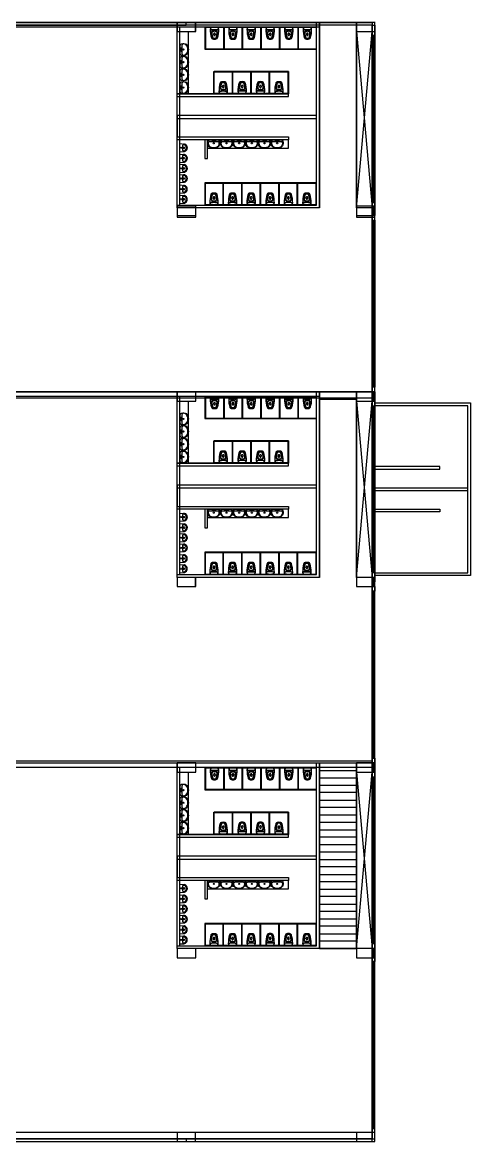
# Model space of a CAD drawing. Header units: millimetres. Extents: x 332 to 5606, y 276 to 1426.
# Drawn here: x 1203.1 to 1227.2, y 756.1 to 816.4 of the extents above; entities that cross this region are included whole.
import ezdxf

# ---------------------------------------------------------------- set-up
doc = ezdxf.new("R2010")
doc.units = ezdxf.units.MM

# ---------------------------------------------------------------- blocks, each defined once
blk = doc.blocks.new('vaso_cx_acoplada_1')
at = {"linetype": 'Continuous'}
for centre in [(-0.111, -0.242), (0.122, -0.242)]:
    blk.add_circle(centre, 0.008, dxfattribs=at)
for centre, radius, start, end in [((-0.115, -0.184), 0.11, 136.53258, 180), ((1.375, -0.195), 1.6, 179.59001, 196.60114), ((0.001, -0.212), 0.215, 171.57167, 179.2851), ((1.375, -0.195), 1.59, 180.52436, 196.19572), ((0.001, -0.212), 0.215, 163.97838, 171.57167), ((-0.204, -0.182), 0.008, 171.57167, 263.63486), ((-0.101, -0.184), 0.11, 136.53258, 164.49464), ((0.005, 1.698), 1.9, 263.63486, 270), ((-0.249, -0.065), 0.07, 321.85553, 326.36654), ((-0.183, -0.109), 0.01, 95.71718, 146.36654), ((0.005, -1.99), 1.9, 90, 95.71718), ((-0.235, -0.065), 0.07, 321.85553, 326.36654), ((-0.16, -0.118), 0.0225, 114.52369, 139.29493), ((-0.071, -0.363), 0.075, 120.55827, 184.24766), ((0.852, -0.295), 1, 184.24766, 200.25979), ((-0.061, -0.382), 0.075, 116.10896, 182.02894), ((0.664, -0.356), 0.8, 182.02894, 200.9188), ((0.005, -0.493), 0.225, 90, 120.55827), ((0.005, -0.517), 0.225, 90, 116.10896), ((0.019, -0.458), 0.0636, 167.77794, 198.82445), ((-0.038, -0.446), 0.00501, 140.01374, 160.52979), ((-0.045, -0.439), 0.00416, 309.47185, 346.49014), ((0.048, -0.453), 0.0893, 163.27766, 172.12192), ((0.022, -0.458), 0.0664, 197.88836, 217.92673), ((0.027, -0.446), 0.0677, 144.04569, 163.27766), ((0.012, -0.466), 0.0536, 217.92673, 242.00627), ((0.014, -0.437), 0.0515, 119.72953, 144.04569), ((0.005, -0.478), 0.0398, 242.00627, 270), ((0.005, -0.422), 0.0347, 90, 119.72953), ((0.005, -1.99), 1.9, 84.28282, 90), ((0.005, 1.698), 1.9, 270, 276.36514), ((0.005, -0.493), 0.225, 59.44173, 90), ((0.005, -0.517), 0.225, 63.89104, 90), ((0.005, -0.422), 0.0347, 60.27047, 90), ((0.005, -0.478), 0.0398, 270, 297.99373), ((-0.003, -0.437), 0.0515, 35.95431, 60.27047), ((-0.001, -0.466), 0.0536, 297.99373, 322.07327), ((-0.016, -0.446), 0.0677, 16.72234, 35.95431), ((-0.011, -0.458), 0.0664, 322.07327, 342.11164), ((-0.037, -0.453), 0.0893, 7.87808, 16.72234), ((0.056, -0.439), 0.00416, 193.50986, 230.52815), ((-0.008, -0.458), 0.0636, 341.17555, 12.22206), ((0.049, -0.446), 0.00501, 19.47021, 39.98626), ((-0.653, -0.356), 0.8, 339.0812, 357.97106), ((-0.841, -0.295), 1, 339.74021, 355.75234), ((0.071, -0.382), 0.075, 357.97106, 63.89104), ((0.082, -0.363), 0.075, 355.75234, 59.44173), ((-1.364, -0.195), 1.59, 343.80428, 359.47564), ((-1.364, -0.195), 1.6, 343.39886, 0.40999), ((0.171, -0.118), 0.0225, 40.70507, 65.47631), ((0.246, -0.065), 0.07, 213.63346, 218.14447), ((0.111, -0.184), 0.11, 15.50536, 43.46742), ((0.194, -0.109), 0.01, 33.63346, 84.28282), ((0.26, -0.065), 0.07, 213.63346, 218.14447), ((0.125, -0.184), 0.11, 0, 43.46742), ((0.215, -0.182), 0.008, 276.36514, 8.42833), ((0.01, -0.212), 0.215, 8.42833, 16.02162), ((0.01, -0.212), 0.215, 0.7149, 8.42833), ((-0.081, -0.629), 0.08, 196.60114, 260.40415), ((-0.075, -0.616), 0.08, 196.19572, 260.88992), ((0.005, -0.117), 0.6, 260.40415, 270), ((0.005, -0.117), 0.586, 260.88992, 270), ((-0.062, -0.632), 0.026, 200.25979, 262.53667), ((-0.059, -0.633), 0.026, 200.9188, 262.88031), ((0.005, -0.117), 0.546, 262.53667, 270), ((0.005, -0.117), 0.546, 270, 277.46333), ((0.005, -0.117), 0.586, 270, 279.11008), ((0.005, -0.117), 0.6, 270, 279.59585), ((0.07, -0.633), 0.026, 277.11969, 339.0812), ((0.073, -0.632), 0.026, 277.46333, 339.74021), ((0.086, -0.616), 0.08, 279.11008, 343.80428), ((0.092, -0.629), 0.08, 279.59585, 343.39886)]:
    blk.add_arc(centre, radius, start, end, dxfattribs=at)
blk = doc.blocks.new('mictorio')
for p, q in [((-0.214, 0), (0.214, 0)), ((-0.221, -0.008), (-0.203, -0.242)), ((-0.171, -0.19), (-0.165, -0.236)), ((-0.143, -0.157), (0.143, -0.157)), ((0.171, -0.19), (0.165, -0.236)), ((0.221, -0.008), (0.203, -0.242))]:
    blk.add_line(p, q)
for centre, radius in [((-0.028, -0.196), 0.0107), ((-0.028, -0.227), 0.0107), ((0, -0.072), 0.0286), ((0, -0.072), 0.0143), ((0, -0.18), 0.0107), ((0, -0.243), 0.0107), ((0.028, -0.196), 0.0107), ((0.028, -0.227), 0.0107)]:
    blk.add_circle(centre, radius)
for centre, radius, start, end in [((-0.214, -0.007), 0.00716, 90, 184.572), ((0.214, -0.007), 0.00716, 355.428, 90), ((-0.13, -0.229), 0.0737, 108.63175, 194.85038), ((0, -0.192), 0.209, 195.65293, 344.34707), ((-0.143, -0.186), 0.0286, 90, 187.76517), ((0, -0.181), 0.174, 198.68934, 341.31066), ((0.143, -0.186), 0.0286, 352.23483, 90), ((0.13, -0.229), 0.0737, 345.14962, 71.36825)]:
    blk.add_arc(centre, radius, start, end)
blk = doc.blocks.new('lavatorio_66x45')
blk.add_lwpolyline([(-0.285, -0.029, -0.247757), (-0.23, 0), (0, 0), (0.23, 0, -0.247757), (0.285, -0.029, -0.523187), (0.129, -0.437, -0.064231), (0, -0.454, -0.064231), (-0.129, -0.437, -0.523187)], format="xyb", close=True)
for points in [[(0.122, -0.408, 0.331039), (0.301, -0.191, 0.428943), (0.221, -0.107), (0, -0.107), (-0.221, -0.107, 0.428943), (-0.301, -0.191, 0.331039), (-0.122, -0.408)], [(-0.284, -0.053, -0.019603), (-0.274, -0.037, -0.247757), (-0.23, -0.013), (0.23, -0.013, -0.247757), (0.274, -0.037, -0.019603), (0.284, -0.053, -0.064281)]]:
    blk.add_lwpolyline(points, format="xyb")
for centre, radius in [((-0.074, -0.053), 0.0234), ((0, -0.194), 0.03), ((0, -0.053), 0.0234), ((0.074, -0.053), 0.0234)]:
    blk.add_circle(centre, radius)
for start, end in [(253.49072, 270), (270, 286.50928)]:
    blk.add_arc((0, 0.053), 0.477, start, end)

msp = doc.modelspace()

# ---------------------------------------------------------------- linework, layer by layer
for p, q in [((1222.057, 816.425), (1101.757, 816.425)), ((1221.907, 816.275), (1101.907, 816.275)), ((1201.907, 816.275), (1211.907, 816.275)), ((1212.407, 816.425), (1211.407, 816.425)), ((1211.407, 816.425), (1211.407, 815.925)), ((1211.407, 815.925), (1212.407, 815.925)), ((1212.414, 816.425), (1211.414, 816.425)), ((1211.414, 816.425), (1211.414, 815.925)), ((1211.414, 815.925), (1212.414, 815.925)), ((1211.907, 816.275), (1211.907, 816.425)), ((1211.907, 816.425), (1221.907, 816.425)), ((1212.407, 815.925), (1212.407, 816.425)), ((1212.414, 815.925), (1212.414, 816.425)), ((1219.067, 806.425), (1219.067, 816.425)), ((1219.067, 816.425), (1221.067, 816.425)), ((1219.067, 816.425), (1219.067, 816.025)), ((1219.067, 816.025), (1219.067, 815.625)), ((1222.06, 816.425), (1221.06, 816.425)), ((1221.06, 816.425), (1221.06, 815.925)), ((1221.06, 815.925), (1222.06, 815.925)), ((1222.067, 816.425), (1221.067, 816.425)), ((1221.067, 816.425), (1221.067, 815.925)), ((1221.907, 816.425), (1221.907, 816.275)), ((1221.907, 756.275), (1221.907, 816.275)), ((1221.907, 816.275), (1222.057, 816.275)), ((1221.907, 815.925), (1221.982, 815.925)), ((1222.057, 756.125), (1222.057, 816.425)), ((1222.057, 816.425), (1222.06, 816.425)), ((1222.057, 816.275), (1222.057, 806.275)), ((1222.057, 806.275), (1222.057, 816.275)), ((1222.057, 816.275), (1222.057, 806.275)), ((1222.057, 816.275), (1222.06, 816.275)), ((1222.057, 815.925), (1222.057, 815.725)), ((1222.06, 815.925), (1222.06, 816.425)), ((1219.067, 815.625), (1219.067, 815.225)), ((1222.057, 815.725), (1221.907, 815.725)), ((1221.907, 815.725), (1221.907, 806.725)), ((1221.982, 815.725), (1221.982, 806.725)), ((1219.067, 814.825), (1219.067, 814.425)), ((1221.067, 815.225), (1221.067, 814.825)), ((1221.067, 814.425), (1221.067, 814.025)), ((1219.067, 814.025), (1219.067, 813.625)), ((1221.067, 813.625), (1221.067, 813.225)), ((1219.067, 813.225), (1219.067, 812.825)), ((1219.067, 812.425), (1219.067, 812.025)), ((1221.067, 812.825), (1221.067, 812.425)), ((1221.067, 812.025), (1221.067, 811.625)), ((1219.067, 811.625), (1219.067, 811.225)), ((1221.067, 811.225), (1221.067, 810.825)), ((1219.067, 810.825), (1219.067, 810.425)), ((1219.067, 810.025), (1219.067, 809.625)), ((1221.067, 810.425), (1221.067, 810.025)), ((1221.067, 809.625), (1221.067, 809.225)), ((1219.067, 809.225), (1219.067, 808.825)), ((1221.067, 808.825), (1221.067, 808.425)), ((1219.067, 808.425), (1219.067, 808.025)), ((1221.067, 808.025), (1221.067, 807.625)), ((1219.067, 807.625), (1219.067, 807.225)), ((1219.067, 806.825), (1219.067, 806.425)), ((1221.067, 807.225), (1221.067, 806.825)), ((1212.414, 806.525), (1211.414, 806.525)), ((1211.414, 806.525), (1211.414, 806.025)), ((1212.414, 806.425), (1211.414, 806.425)), ((1211.414, 806.425), (1211.414, 805.925)), ((1212.414, 806.025), (1212.414, 806.525)), ((1212.414, 805.925), (1212.414, 806.425)), ((1222.067, 806.525), (1221.067, 806.525)), ((1221.067, 806.525), (1221.067, 806.025)), ((1222.067, 806.425), (1221.067, 806.425)), ((1221.067, 806.425), (1221.067, 805.925)), ((1221.907, 806.725), (1222.057, 806.725)), ((1221.907, 806.525), (1222.067, 806.525)), ((1222.057, 806.275), (1221.907, 806.275)), ((1221.907, 806.275), (1221.907, 796.275)), ((1221.982, 806.525), (1221.982, 806.025)), ((1222.067, 806.025), (1222.067, 806.525)), ((1211.414, 806.025), (1212.414, 806.025)), ((1211.414, 805.925), (1212.414, 805.925)), ((1221.067, 806.025), (1222.067, 806.025)), ((1221.067, 805.925), (1222.067, 805.925)), ((1221.907, 806.025), (1221.907, 805.775)), ((1221.907, 806.025), (1222.067, 806.025)), ((1221.907, 805.775), (1222.057, 805.775)), ((1221.982, 805.775), (1221.982, 796.775)), ((1222.057, 805.775), (1222.057, 796.775)), ((1222.057, 796.775), (1221.907, 796.775)), ((1221.907, 796.775), (1221.907, 796.525)), ((1212.414, 796.525), (1211.414, 796.525)), ((1211.414, 796.525), (1211.414, 796.025)), ((1212.414, 796.525), (1211.414, 796.525)), ((1211.414, 796.525), (1211.414, 796.025)), ((1211.414, 796.025), (1212.414, 796.025)), ((1211.414, 796.025), (1212.414, 796.025)), ((1212.414, 796.025), (1212.414, 796.525)), ((1212.414, 796.025), (1212.414, 796.525)), ((1219.067, 786.525), (1219.067, 796.525)), ((1219.067, 796.525), (1221.067, 796.525)), ((1219.067, 796.525), (1219.067, 796.125)), ((1219.067, 796.125), (1221.067, 796.125)), ((1219.067, 796.125), (1219.067, 795.725)), ((1222.067, 796.525), (1221.067, 796.525)), ((1221.067, 796.525), (1221.067, 796.025)), ((1222.067, 796.525), (1221.067, 796.525)), ((1221.067, 796.525), (1221.067, 796.025)), ((1221.067, 796.025), (1222.067, 796.025)), ((1221.907, 796.525), (1222.067, 796.525)), ((1221.907, 796.275), (1222.057, 796.275)), ((1221.907, 796.025), (1221.907, 795.775)), ((1221.907, 796.025), (1222.067, 796.025)), ((1221.982, 796.525), (1221.982, 796.025)), ((1222.057, 796.275), (1222.057, 786.275)), ((1222.067, 796.025), (1222.067, 796.525)), ((1219.067, 795.725), (1219.067, 795.325)), ((1221.907, 795.775), (1222.057, 795.775)), ((1221.982, 795.775), (1221.982, 786.775)), ((1222.057, 795.775), (1222.057, 786.775)), ((1219.067, 794.925), (1219.067, 794.525)), ((1221.067, 795.325), (1221.067, 794.925)), ((1221.067, 794.525), (1221.067, 794.125)), ((1219.067, 794.125), (1219.067, 793.725)), ((1221.067, 793.725), (1221.067, 793.325)), ((1219.067, 793.325), (1219.067, 792.925)), ((1219.067, 792.525), (1219.067, 792.125)), ((1221.067, 792.925), (1221.067, 792.525)), ((1221.067, 792.125), (1221.067, 791.725)), ((1219.067, 791.725), (1219.067, 791.325)), ((1221.067, 791.325), (1221.067, 790.925)), ((1219.067, 790.925), (1219.067, 790.525)), ((1219.067, 790.125), (1219.067, 789.725)), ((1221.067, 790.525), (1221.067, 790.125)), ((1221.067, 789.725), (1221.067, 789.325)), ((1219.067, 789.325), (1219.067, 788.925)), ((1221.067, 788.925), (1221.067, 788.525)), ((1219.067, 788.525), (1219.067, 788.125)), ((1221.067, 788.125), (1221.067, 787.725)), ((1219.067, 787.725), (1219.067, 787.325)), ((1219.067, 786.925), (1219.067, 786.525)), ((1221.067, 787.325), (1221.067, 786.925)), ((1212.407, 786.525), (1211.407, 786.525)), ((1211.407, 786.525), (1211.407, 786.025)), ((1212.414, 786.525), (1211.414, 786.525)), ((1211.414, 786.525), (1211.414, 786.025)), ((1212.407, 786.025), (1212.407, 786.525)), ((1212.414, 786.025), (1212.414, 786.525)), ((1222.06, 786.525), (1221.06, 786.525)), ((1221.06, 786.525), (1221.06, 786.025)), ((1222.067, 786.525), (1221.067, 786.525)), ((1221.067, 786.525), (1221.067, 786.025)), ((1222.057, 786.775), (1221.907, 786.775)), ((1221.907, 786.775), (1221.907, 786.525)), ((1221.982, 786.525), (1221.982, 786.025)), ((1222.06, 786.025), (1222.06, 786.525)), ((1211.407, 786.025), (1212.407, 786.025)), ((1211.414, 786.025), (1212.414, 786.025)), ((1221.06, 786.025), (1222.06, 786.025)), ((1221.067, 786.025), (1222.067, 786.025)), ((1222.057, 786.275), (1221.907, 786.275)), ((1221.907, 786.275), (1221.907, 776.275)), ((1222.057, 785.775), (1221.907, 785.775)), ((1221.907, 785.775), (1221.907, 776.775)), ((1221.982, 785.775), (1221.982, 776.775)), ((1222.057, 786.025), (1222.057, 785.775)), ((1222.057, 786.025), (1222.06, 786.025)), ((1221.907, 776.775), (1222.057, 776.775)), ((1222.057, 776.775), (1222.057, 776.525)), ((1212.414, 776.525), (1211.414, 776.525)), ((1211.414, 776.525), (1211.414, 776.025)), ((1212.414, 776.025), (1212.414, 776.525)), ((1219.067, 766.525), (1219.067, 776.525)), ((1219.067, 776.525), (1221.067, 776.525)), ((1219.067, 776.525), (1219.067, 776.125)), ((1219.067, 776.125), (1221.067, 776.125)), ((1219.067, 776.125), (1219.067, 775.725)), ((1222.067, 776.525), (1221.067, 776.525)), ((1221.067, 776.525), (1221.067, 776.025)), ((1221.907, 776.525), (1222.067, 776.525)), ((1221.907, 776.275), (1222.057, 776.275)), ((1221.982, 776.525), (1221.982, 776.025)), ((1222.057, 776.525), (1222.057, 776.525)), ((1222.057, 776.275), (1222.057, 766.275)), ((1222.067, 776.025), (1222.067, 776.525)), ((1211.414, 776.025), (1212.414, 776.025)), ((1219.067, 775.725), (1221.067, 775.725)), ((1219.067, 775.725), (1219.067, 775.325)), ((1221.907, 776.025), (1221.907, 775.775)), ((1221.907, 776.025), (1222.067, 776.025)), ((1221.907, 775.775), (1222.057, 775.775)), ((1221.982, 775.775), (1221.982, 766.775)), ((1222.057, 775.775), (1222.057, 766.775)), ((1219.067, 775.325), (1221.067, 775.325)), ((1221.067, 774.925), (1219.067, 774.925)), ((1219.067, 774.925), (1219.067, 774.525)), ((1221.067, 775.325), (1221.067, 774.925)), ((1219.067, 774.525), (1221.067, 774.525)), ((1221.067, 774.525), (1221.067, 774.125)), ((1221.067, 774.125), (1219.067, 774.125)), ((1219.067, 774.125), (1219.067, 773.725)), ((1219.067, 773.725), (1221.067, 773.725)), ((1221.067, 773.725), (1221.067, 773.325)), ((1221.067, 773.325), (1219.067, 773.325)), ((1219.067, 773.325), (1219.067, 772.925)), ((1219.067, 772.925), (1221.067, 772.925)), ((1221.067, 772.525), (1219.067, 772.525)), ((1219.067, 772.525), (1219.067, 772.125)), ((1221.067, 772.925), (1221.067, 772.525)), ((1219.067, 772.125), (1221.067, 772.125)), ((1221.067, 772.125), (1221.067, 771.725)), ((1221.067, 771.725), (1219.067, 771.725)), ((1219.067, 771.725), (1219.067, 771.325)), ((1219.067, 771.325), (1221.067, 771.325)), ((1221.067, 771.325), (1221.067, 770.925)), ((1221.067, 770.925), (1219.067, 770.925)), ((1219.067, 770.925), (1219.067, 770.525)), ((1219.067, 770.525), (1221.067, 770.525)), ((1221.067, 770.125), (1219.067, 770.125)), ((1219.067, 770.125), (1219.067, 769.725)), ((1221.067, 770.525), (1221.067, 770.125)), ((1219.067, 769.725), (1221.067, 769.725)), ((1221.067, 769.725), (1221.067, 769.325)), ((1221.067, 769.325), (1219.067, 769.325)), ((1219.067, 769.325), (1219.067, 768.925)), ((1219.067, 768.925), (1221.067, 768.925)), ((1221.067, 768.925), (1221.067, 768.525)), ((1221.067, 768.525), (1219.067, 768.525)), ((1219.067, 768.525), (1219.067, 768.125)), ((1219.067, 768.125), (1221.067, 768.125)), ((1221.067, 767.725), (1219.067, 767.725)), ((1219.067, 767.725), (1219.067, 767.325)), ((1221.067, 768.125), (1221.067, 767.725)), ((1219.067, 767.325), (1221.067, 767.325)), ((1221.067, 767.325), (1221.067, 766.925)), ((1212.414, 766.525), (1211.414, 766.525)), ((1211.414, 766.525), (1211.414, 766.025)), ((1212.414, 766.025), (1212.414, 766.525)), ((1221.067, 766.925), (1219.067, 766.925)), ((1219.067, 766.925), (1219.067, 766.525)), ((1221.067, 766.525), (1219.067, 766.525)), ((1219.067, 766.525), (1221.067, 766.525)), ((1222.067, 766.525), (1221.067, 766.525)), ((1221.067, 766.525), (1221.067, 766.025)), ((1222.057, 766.775), (1221.907, 766.775)), ((1221.907, 766.775), (1221.907, 766.525)), ((1221.982, 766.525), (1221.982, 766.025)), ((1222.067, 766.025), (1222.067, 766.525)), ((1211.414, 766.025), (1212.414, 766.025)), ((1221.067, 766.025), (1222.067, 766.025)), ((1222.057, 766.275), (1221.907, 766.275)), ((1221.907, 766.275), (1221.907, 756.275)), ((1222.057, 765.825), (1221.907, 765.825)), ((1221.907, 765.825), (1221.907, 756.825)), ((1221.982, 765.825), (1221.982, 756.825)), ((1222.057, 766.025), (1222.057, 765.825)), ((1222.057, 756.725), (1222.057, 765.775)), ((1221.907, 756.825), (1222.057, 756.825)), ((1101.907, 756.275), (1221.907, 756.275)), ((1201.907, 756.275), (1211.907, 756.275)), ((1212.407, 756.625), (1211.407, 756.625)), ((1211.407, 756.625), (1211.407, 756.125)), ((1211.907, 756.275), (1211.907, 756.125)), ((1212.407, 756.125), (1212.407, 756.625)), ((1222.06, 756.625), (1221.06, 756.625)), ((1221.06, 756.625), (1221.06, 756.125)), ((1221.907, 756.625), (1221.907, 756.725)), ((1221.982, 756.625), (1221.907, 756.625)), ((1221.907, 756.125), (1221.907, 756.275)), ((1221.907, 756.275), (1222.057, 756.275)), ((1222.06, 756.125), (1222.06, 756.625)), ((1101.757, 756.125), (1222.057, 756.125)), ((1211.407, 756.125), (1212.407, 756.125)), ((1211.907, 756.125), (1221.907, 756.125)), ((1221.06, 756.125), (1222.06, 756.125))]:
    msp.add_line(p, q)
at = {"color": 1}
for p, q in [((1211.414, 816.175), (1104.757, 816.175)), ((1211.414, 806.425), (1211.414, 816.425)), ((1219.067, 816.175), (1211.414, 816.175)), ((1218.917, 806.575), (1218.917, 816.425)), ((1221.067, 806.425), (1221.067, 816.425)), ((1221.067, 815.925), (1221.907, 815.925)), ((1221.067, 815.925), (1221.067, 806.425)), ((1221.067, 815.925), (1221.907, 806.425)), ((1221.067, 806.425), (1221.907, 815.925)), ((1219.067, 815.725), (1219.067, 806.425)), ((1211.414, 806.575), (1218.917, 806.575)), ((1219.067, 806.425), (1211.414, 806.425)), ((1219.067, 806.425), (1213.917, 806.425)), ((1221.907, 806.425), (1221.067, 806.425)), ((1211.414, 796.275), (1104.757, 796.275)), ((1211.414, 786.525), (1211.414, 796.525)), ((1219.067, 796.275), (1211.414, 796.275)), ((1218.917, 786.675), (1218.917, 796.525)), ((1221.067, 786.525), (1221.067, 796.525)), ((1221.067, 796.025), (1221.907, 796.025)), ((1221.067, 796.025), (1221.067, 786.525)), ((1221.067, 796.025), (1221.907, 786.525)), ((1221.067, 786.525), (1221.907, 796.025)), ((1219.067, 795.825), (1219.067, 786.525)), ((1222.057, 795.775), (1222.057, 795.925)), ((1222.057, 795.925), (1227.207, 795.925)), ((1222.057, 795.775), (1222.057, 791.275)), ((1227.057, 795.775), (1222.057, 795.775)), ((1227.057, 791.275), (1227.057, 795.775)), ((1227.207, 795.925), (1227.207, 786.625)), ((1225.557, 792.5), (1222.057, 792.5)), ((1222.057, 791.35), (1222.057, 792.35)), ((1222.057, 791.35), (1222.057, 792.35)), ((1222.057, 792.35), (1225.557, 792.35)), ((1225.557, 792.35), (1225.557, 792.5)), ((1222.057, 791.275), (1222.057, 791.35)), ((1222.057, 791.35), (1227.057, 791.35)), ((1222.057, 791.275), (1222.057, 786.775)), ((1222.057, 791.275), (1222.057, 791.2)), ((1222.057, 791.2), (1227.057, 791.2)), ((1222.057, 791.2), (1222.057, 790.2)), ((1227.057, 786.775), (1227.057, 791.275)), ((1222.057, 790.2), (1225.557, 790.2)), ((1225.557, 790.05), (1222.057, 790.05)), ((1225.557, 790.2), (1225.557, 790.05)), ((1211.414, 786.675), (1218.917, 786.675)), ((1219.067, 786.525), (1211.414, 786.525)), ((1219.067, 786.525), (1213.917, 786.525)), ((1221.907, 786.525), (1221.067, 786.525)), ((1222.057, 786.775), (1227.057, 786.775)), ((1222.057, 786.625), (1222.057, 786.775)), ((1227.207, 786.625), (1222.057, 786.625)), ((1211.414, 776.275), (1104.757, 776.275)), ((1211.414, 766.525), (1211.414, 776.525)), ((1219.067, 776.275), (1211.414, 776.275)), ((1218.917, 766.675), (1218.917, 776.525)), ((1221.067, 766.525), (1221.067, 776.525)), ((1219.067, 775.825), (1219.067, 766.525)), ((1221.067, 776.025), (1221.907, 776.025)), ((1221.067, 776.025), (1221.067, 766.525)), ((1221.067, 776.025), (1221.907, 766.525)), ((1221.067, 766.525), (1221.907, 776.025)), ((1211.414, 766.675), (1218.917, 766.675)), ((1219.067, 766.525), (1211.414, 766.525)), ((1219.067, 766.525), (1213.917, 766.525)), ((1221.907, 766.525), (1221.067, 766.525))]:
    msp.add_line(p, q, dxfattribs=at)
at = {"color": 3}
for p, q in [((1211.414, 811.25), (1211.414, 815.925)), ((1211.564, 806.576), (1211.564, 816.175)), ((1212.902, 816.175), (1212.902, 814.975)), ((1212.917, 816.175), (1212.902, 816.175)), ((1218.887, 816.145), (1212.902, 816.145)), ((1213.917, 816.175), (1212.917, 816.175)), ((1212.917, 816.175), (1212.917, 814.975)), ((1212.917, 816.175), (1212.917, 814.975)), ((1212.932, 816.175), (1212.932, 814.975)), ((1214.917, 816.175), (1213.917, 816.175)), ((1213.917, 816.175), (1213.917, 814.975)), ((1213.917, 816.175), (1213.947, 816.175)), ((1213.947, 816.175), (1213.947, 814.975)), ((1214.902, 816.175), (1214.902, 814.975)), ((1215.917, 816.175), (1214.917, 816.175)), ((1214.917, 816.175), (1214.917, 814.975)), ((1214.917, 816.175), (1214.917, 814.975)), ((1214.932, 816.175), (1214.932, 814.975)), ((1215.902, 816.175), (1215.902, 814.975)), ((1216.917, 816.175), (1215.917, 816.175)), ((1215.917, 816.175), (1215.917, 814.975)), ((1215.917, 816.175), (1215.917, 814.975)), ((1215.932, 816.175), (1215.932, 814.975)), ((1216.902, 816.175), (1216.902, 814.975)), ((1217.917, 816.175), (1216.917, 816.175)), ((1216.917, 816.175), (1216.917, 814.975)), ((1216.917, 816.175), (1216.917, 814.975)), ((1216.932, 816.175), (1216.932, 814.975)), ((1217.917, 816.175), (1217.902, 816.175)), ((1217.902, 816.175), (1217.902, 814.975)), ((1218.917, 816.175), (1217.917, 816.175)), ((1217.917, 816.175), (1217.917, 814.975)), ((1218.917, 816.175), (1217.917, 816.175)), ((1217.917, 816.175), (1217.932, 816.175)), ((1217.932, 816.175), (1217.932, 814.975)), ((1218.917, 816.175), (1218.887, 816.175)), ((1218.887, 816.175), (1218.887, 814.975)), ((1218.917, 814.975), (1218.917, 816.175)), ((1212.902, 815.005), (1218.917, 815.005)), ((1212.902, 814.975), (1212.917, 814.975)), ((1212.917, 814.975), (1213.917, 814.975)), ((1213.917, 814.975), (1213.917, 815.005)), ((1213.917, 814.975), (1214.917, 814.975)), ((1214.917, 814.975), (1215.917, 814.975)), ((1215.917, 814.975), (1216.917, 814.975)), ((1216.917, 814.975), (1217.917, 814.975)), ((1217.917, 814.975), (1218.917, 814.975)), ((1213.384, 812.575), (1213.384, 813.775)), ((1213.384, 813.775), (1217.414, 813.775)), ((1217.414, 813.745), (1213.384, 813.745)), ((1213.399, 812.575), (1213.399, 813.775)), ((1214.399, 813.775), (1213.399, 813.775)), ((1213.399, 812.575), (1213.399, 813.775)), ((1213.414, 812.575), (1213.414, 813.775)), ((1214.384, 812.575), (1214.384, 813.775)), ((1214.399, 812.575), (1214.399, 813.775)), ((1215.399, 813.775), (1214.399, 813.775)), ((1214.399, 812.575), (1214.399, 813.775)), ((1214.414, 812.575), (1214.414, 813.775)), ((1215.384, 812.575), (1215.384, 813.775)), ((1215.399, 812.575), (1215.399, 813.775)), ((1216.399, 813.775), (1215.399, 813.775)), ((1215.399, 812.575), (1215.399, 813.775)), ((1215.414, 812.575), (1215.414, 813.775)), ((1216.369, 812.575), (1216.369, 813.775)), ((1216.399, 812.575), (1216.399, 813.775)), ((1217.399, 813.775), (1216.399, 813.775)), ((1216.399, 813.775), (1216.399, 813.745)), ((1217.384, 812.575), (1217.384, 813.775)), ((1217.399, 812.575), (1217.399, 813.775)), ((1217.399, 812.575), (1217.399, 813.775)), ((1217.414, 813.775), (1217.399, 813.775)), ((1217.414, 812.575), (1217.414, 813.775)), ((1217.414, 813.775), (1217.414, 812.575)), ((1217.414, 812.575), (1211.414, 812.575)), ((1211.414, 812.575), (1211.414, 812.575)), ((1211.414, 812.575), (1212.399, 812.575)), ((1211.414, 811.425), (1211.414, 812.425)), ((1211.414, 812.425), (1217.414, 812.425)), ((1212.399, 812.575), (1212.384, 812.575)), ((1212.399, 812.575), (1213.399, 812.575)), ((1212.399, 812.575), (1212.414, 812.575)), ((1213.384, 812.605), (1217.414, 812.605)), ((1213.399, 812.575), (1214.399, 812.575)), ((1214.399, 812.575), (1215.399, 812.575)), ((1215.399, 812.575), (1216.399, 812.575)), ((1216.399, 812.575), (1216.369, 812.575)), ((1216.399, 812.575), (1217.399, 812.575)), ((1217.399, 812.575), (1217.414, 812.575)), ((1217.414, 812.425), (1217.414, 812.575)), ((1218.917, 811.4), (1211.414, 811.4)), ((1211.414, 811.4), (1211.414, 811.25)), ((1211.414, 806.575), (1211.414, 811.25)), ((1211.414, 811.25), (1218.917, 811.25)), ((1211.414, 811.25), (1211.414, 810.25)), ((1218.917, 811.25), (1218.917, 811.4)), ((1211.414, 810.25), (1217.414, 810.25)), ((1217.414, 810.1), (1211.414, 810.1)), ((1212.902, 810.1), (1212.902, 809.1)), ((1213.052, 809.1), (1213.052, 810.1)), ((1217.414, 810.25), (1217.414, 810.1)), ((1212.902, 809.1), (1213.052, 809.1)), ((1213.902, 807.775), (1212.902, 807.775)), ((1212.902, 807.775), (1212.902, 806.575)), ((1218.917, 807.745), (1212.902, 807.745)), ((1212.932, 806.575), (1212.932, 807.775)), ((1213.887, 806.575), (1213.887, 807.775)), ((1213.902, 806.575), (1213.902, 807.775)), ((1214.902, 807.775), (1213.902, 807.775)), ((1213.917, 806.575), (1213.917, 807.775)), ((1214.887, 806.575), (1214.887, 807.775)), ((1214.902, 806.575), (1214.902, 807.775)), ((1215.902, 807.775), (1214.902, 807.775)), ((1214.902, 806.575), (1214.902, 807.775)), ((1214.917, 806.575), (1214.917, 807.775)), ((1215.887, 806.575), (1215.887, 807.775)), ((1215.902, 806.575), (1215.902, 807.775)), ((1216.902, 807.775), (1215.902, 807.775)), ((1215.902, 806.575), (1215.902, 807.775)), ((1215.917, 806.575), (1215.917, 807.775)), ((1216.887, 806.575), (1216.887, 807.775)), ((1216.902, 806.575), (1216.902, 807.775)), ((1217.902, 807.775), (1216.902, 807.775)), ((1216.902, 806.575), (1216.902, 807.775)), ((1216.917, 806.575), (1216.917, 807.775)), ((1217.872, 806.575), (1217.872, 807.775)), ((1217.902, 806.575), (1217.902, 807.775)), ((1218.902, 807.775), (1217.902, 807.775)), ((1217.902, 807.775), (1217.902, 807.745)), ((1218.887, 806.575), (1218.887, 807.775)), ((1218.902, 806.575), (1218.902, 807.775)), ((1218.902, 806.575), (1218.902, 807.775)), ((1218.917, 807.775), (1218.902, 807.775)), ((1218.917, 806.575), (1218.917, 807.775)), ((1211.414, 806.575), (1211.564, 806.576)), ((1212.902, 806.575), (1213.902, 806.575)), ((1212.902, 806.575), (1213.902, 806.575)), ((1212.902, 806.575), (1212.932, 806.575)), ((1212.932, 806.605), (1218.917, 806.605)), ((1213.902, 806.575), (1213.887, 806.575)), ((1213.902, 806.575), (1214.902, 806.575)), ((1213.902, 806.575), (1213.917, 806.575)), ((1214.902, 806.575), (1215.902, 806.575)), ((1215.902, 806.575), (1216.902, 806.575)), ((1216.902, 806.575), (1217.902, 806.575)), ((1217.902, 806.575), (1217.872, 806.575)), ((1217.902, 806.575), (1218.902, 806.575)), ((1218.902, 806.575), (1218.917, 806.575)), ((1211.414, 791.35), (1211.414, 796.025)), ((1211.564, 786.676), (1211.564, 796.275)), ((1212.902, 796.275), (1212.902, 795.075)), ((1212.917, 796.275), (1212.902, 796.275)), ((1218.887, 796.245), (1212.902, 796.245)), ((1213.917, 796.275), (1212.917, 796.275)), ((1212.917, 796.275), (1212.917, 795.075)), ((1212.917, 796.275), (1212.917, 795.075)), ((1212.932, 796.275), (1212.932, 795.075)), ((1214.917, 796.275), (1213.917, 796.275)), ((1213.917, 796.275), (1213.917, 795.075)), ((1213.917, 796.275), (1213.947, 796.275)), ((1213.947, 796.275), (1213.947, 795.075)), ((1214.902, 796.275), (1214.902, 795.075)), ((1215.917, 796.275), (1214.917, 796.275)), ((1214.917, 796.275), (1214.917, 795.075)), ((1214.917, 796.275), (1214.917, 795.075)), ((1214.932, 796.275), (1214.932, 795.075)), ((1215.902, 796.275), (1215.902, 795.075)), ((1216.917, 796.275), (1215.917, 796.275)), ((1215.917, 796.275), (1215.917, 795.075)), ((1215.917, 796.275), (1215.917, 795.075)), ((1215.932, 796.275), (1215.932, 795.075)), ((1216.902, 796.275), (1216.902, 795.075)), ((1217.917, 796.275), (1216.917, 796.275)), ((1216.917, 796.275), (1216.917, 795.075)), ((1216.917, 796.275), (1216.917, 795.075)), ((1216.932, 796.275), (1216.932, 795.075)), ((1217.917, 796.275), (1217.902, 796.275)), ((1217.902, 796.275), (1217.902, 795.075)), ((1218.917, 796.275), (1217.917, 796.275)), ((1217.917, 796.275), (1217.917, 795.075)), ((1218.917, 796.275), (1217.917, 796.275)), ((1217.917, 796.275), (1217.932, 796.275)), ((1217.932, 796.275), (1217.932, 795.075)), ((1218.917, 796.275), (1218.887, 796.275)), ((1218.887, 796.275), (1218.887, 795.075)), ((1218.917, 795.075), (1218.917, 796.275)), ((1212.902, 795.105), (1218.917, 795.105)), ((1212.902, 795.075), (1212.917, 795.075)), ((1212.917, 795.075), (1213.917, 795.075)), ((1213.917, 795.075), (1213.917, 795.105)), ((1213.917, 795.075), (1214.917, 795.075)), ((1214.917, 795.075), (1215.917, 795.075)), ((1215.917, 795.075), (1216.917, 795.075)), ((1216.917, 795.075), (1217.917, 795.075)), ((1217.917, 795.075), (1218.917, 795.075)), ((1213.384, 792.675), (1213.384, 793.875)), ((1213.384, 793.875), (1217.414, 793.875)), ((1217.414, 793.845), (1213.384, 793.845)), ((1213.399, 792.675), (1213.399, 793.875)), ((1214.399, 793.875), (1213.399, 793.875)), ((1213.399, 792.675), (1213.399, 793.875)), ((1213.414, 792.675), (1213.414, 793.875)), ((1214.384, 792.675), (1214.384, 793.875)), ((1214.399, 792.675), (1214.399, 793.875)), ((1215.399, 793.875), (1214.399, 793.875)), ((1214.399, 792.675), (1214.399, 793.875)), ((1214.414, 792.675), (1214.414, 793.875)), ((1215.384, 792.675), (1215.384, 793.875)), ((1215.399, 792.675), (1215.399, 793.875)), ((1216.399, 793.875), (1215.399, 793.875)), ((1215.399, 792.675), (1215.399, 793.875)), ((1215.414, 792.675), (1215.414, 793.875)), ((1216.369, 792.675), (1216.369, 793.875)), ((1216.399, 792.675), (1216.399, 793.875)), ((1217.399, 793.875), (1216.399, 793.875)), ((1216.399, 793.875), (1216.399, 793.845)), ((1217.384, 792.675), (1217.384, 793.875)), ((1217.399, 792.675), (1217.399, 793.875)), ((1217.399, 792.675), (1217.399, 793.875)), ((1217.414, 793.875), (1217.399, 793.875)), ((1217.414, 792.675), (1217.414, 793.875)), ((1217.414, 793.875), (1217.414, 792.675)), ((1217.414, 792.675), (1211.414, 792.675)), ((1211.414, 792.675), (1211.414, 792.675)), ((1211.414, 792.675), (1212.399, 792.675)), ((1211.414, 791.525), (1211.414, 792.525)), ((1211.414, 792.525), (1217.414, 792.525)), ((1212.399, 792.675), (1212.384, 792.675)), ((1212.399, 792.675), (1213.399, 792.675)), ((1212.399, 792.675), (1212.414, 792.675)), ((1213.384, 792.705), (1217.414, 792.705)), ((1213.399, 792.675), (1214.399, 792.675)), ((1214.399, 792.675), (1215.399, 792.675)), ((1215.399, 792.675), (1216.399, 792.675)), ((1216.399, 792.675), (1216.369, 792.675)), ((1216.399, 792.675), (1217.399, 792.675)), ((1217.399, 792.675), (1217.414, 792.675)), ((1217.414, 792.525), (1217.414, 792.675)), ((1218.917, 791.5), (1211.414, 791.5)), ((1211.414, 791.5), (1211.414, 791.35)), ((1211.414, 786.675), (1211.414, 791.35)), ((1211.414, 791.35), (1218.917, 791.35)), ((1211.414, 791.35), (1211.414, 790.35)), ((1218.917, 791.35), (1218.917, 791.5)), ((1211.414, 790.35), (1217.414, 790.35)), ((1217.414, 790.2), (1211.414, 790.2)), ((1212.902, 790.2), (1212.902, 789.2)), ((1213.052, 789.2), (1213.052, 790.2)), ((1217.414, 790.35), (1217.414, 790.2)), ((1212.902, 789.2), (1213.052, 789.2)), ((1213.902, 787.875), (1212.902, 787.875)), ((1212.902, 787.875), (1212.902, 786.675)), ((1218.917, 787.845), (1212.902, 787.845)), ((1212.932, 786.675), (1212.932, 787.875)), ((1213.887, 786.675), (1213.887, 787.875)), ((1213.902, 786.675), (1213.902, 787.875)), ((1214.902, 787.875), (1213.902, 787.875)), ((1213.917, 786.675), (1213.917, 787.875)), ((1214.887, 786.675), (1214.887, 787.875)), ((1214.902, 786.675), (1214.902, 787.875)), ((1215.902, 787.875), (1214.902, 787.875)), ((1214.902, 786.675), (1214.902, 787.875)), ((1214.917, 786.675), (1214.917, 787.875)), ((1215.887, 786.675), (1215.887, 787.875)), ((1215.902, 786.675), (1215.902, 787.875)), ((1216.902, 787.875), (1215.902, 787.875)), ((1215.902, 786.675), (1215.902, 787.875)), ((1215.917, 786.675), (1215.917, 787.875)), ((1216.887, 786.675), (1216.887, 787.875)), ((1216.902, 786.675), (1216.902, 787.875)), ((1217.902, 787.875), (1216.902, 787.875)), ((1216.902, 786.675), (1216.902, 787.875)), ((1216.917, 786.675), (1216.917, 787.875)), ((1217.872, 786.675), (1217.872, 787.875)), ((1217.902, 786.675), (1217.902, 787.875)), ((1218.902, 787.875), (1217.902, 787.875)), ((1217.902, 787.875), (1217.902, 787.845)), ((1218.887, 786.675), (1218.887, 787.875)), ((1218.902, 786.675), (1218.902, 787.875)), ((1218.902, 786.675), (1218.902, 787.875)), ((1218.917, 787.875), (1218.902, 787.875)), ((1218.917, 786.675), (1218.917, 787.875)), ((1211.414, 786.675), (1211.564, 786.676)), ((1212.902, 786.675), (1213.902, 786.675)), ((1212.902, 786.675), (1213.902, 786.675)), ((1212.902, 786.675), (1212.932, 786.675)), ((1212.932, 786.705), (1218.917, 786.705)), ((1213.902, 786.675), (1213.887, 786.675)), ((1213.902, 786.675), (1214.902, 786.675)), ((1213.902, 786.675), (1213.917, 786.675)), ((1214.902, 786.675), (1215.902, 786.675)), ((1215.902, 786.675), (1216.902, 786.675)), ((1216.902, 786.675), (1217.902, 786.675)), ((1217.902, 786.675), (1217.872, 786.675)), ((1217.902, 786.675), (1218.902, 786.675)), ((1218.902, 786.675), (1218.917, 786.675)), ((1211.564, 766.676), (1211.564, 776.275)), ((1212.902, 776.275), (1212.902, 775.075)), ((1212.917, 776.275), (1212.902, 776.275)), ((1218.887, 776.245), (1212.902, 776.245)), ((1213.917, 776.275), (1212.917, 776.275)), ((1212.917, 776.275), (1212.917, 775.075)), ((1212.917, 776.275), (1212.917, 775.075)), ((1212.932, 776.275), (1212.932, 775.075)), ((1214.917, 776.275), (1213.917, 776.275)), ((1213.917, 776.275), (1213.917, 775.075)), ((1213.917, 776.275), (1213.947, 776.275)), ((1213.947, 776.275), (1213.947, 775.075)), ((1214.902, 776.275), (1214.902, 775.075)), ((1215.917, 776.275), (1214.917, 776.275)), ((1214.917, 776.275), (1214.917, 775.075)), ((1214.917, 776.275), (1214.917, 775.075)), ((1214.932, 776.275), (1214.932, 775.075)), ((1215.902, 776.275), (1215.902, 775.075)), ((1216.917, 776.275), (1215.917, 776.275)), ((1215.917, 776.275), (1215.917, 775.075)), ((1215.917, 776.275), (1215.917, 775.075)), ((1215.932, 776.275), (1215.932, 775.075)), ((1216.902, 776.275), (1216.902, 775.075)), ((1217.917, 776.275), (1216.917, 776.275)), ((1216.917, 776.275), (1216.917, 775.075)), ((1216.917, 776.275), (1216.917, 775.075)), ((1216.932, 776.275), (1216.932, 775.075)), ((1217.917, 776.275), (1217.902, 776.275)), ((1217.902, 776.275), (1217.902, 775.075)), ((1218.917, 776.275), (1217.917, 776.275)), ((1217.917, 776.275), (1217.917, 775.075)), ((1218.917, 776.275), (1217.917, 776.275)), ((1217.917, 776.275), (1217.932, 776.275)), ((1217.932, 776.275), (1217.932, 775.075)), ((1218.917, 776.275), (1218.887, 776.275)), ((1218.887, 776.275), (1218.887, 775.075)), ((1218.917, 775.075), (1218.917, 776.275)), ((1211.414, 771.35), (1211.414, 776.025)), ((1212.902, 775.105), (1218.917, 775.105)), ((1212.902, 775.075), (1212.917, 775.075)), ((1212.917, 775.075), (1213.917, 775.075)), ((1213.917, 775.075), (1213.917, 775.105)), ((1213.917, 775.075), (1214.917, 775.075)), ((1214.917, 775.075), (1215.917, 775.075)), ((1215.917, 775.075), (1216.917, 775.075)), ((1216.917, 775.075), (1217.917, 775.075)), ((1217.917, 775.075), (1218.917, 775.075)), ((1213.384, 772.675), (1213.384, 773.875)), ((1213.384, 773.875), (1217.414, 773.875)), ((1217.414, 773.845), (1213.384, 773.845)), ((1213.399, 772.675), (1213.399, 773.875)), ((1214.399, 773.875), (1213.399, 773.875)), ((1213.399, 772.675), (1213.399, 773.875)), ((1213.414, 772.675), (1213.414, 773.875)), ((1214.384, 772.675), (1214.384, 773.875)), ((1214.399, 772.675), (1214.399, 773.875)), ((1215.399, 773.875), (1214.399, 773.875)), ((1214.399, 772.675), (1214.399, 773.875)), ((1214.414, 772.675), (1214.414, 773.875)), ((1215.384, 772.675), (1215.384, 773.875)), ((1215.399, 772.675), (1215.399, 773.875)), ((1216.399, 773.875), (1215.399, 773.875)), ((1215.399, 772.675), (1215.399, 773.875)), ((1215.414, 772.675), (1215.414, 773.875)), ((1216.369, 772.675), (1216.369, 773.875)), ((1216.399, 772.675), (1216.399, 773.875)), ((1217.399, 773.875), (1216.399, 773.875)), ((1216.399, 773.875), (1216.399, 773.845)), ((1217.384, 772.675), (1217.384, 773.875)), ((1217.399, 772.675), (1217.399, 773.875)), ((1217.399, 772.675), (1217.399, 773.875)), ((1217.414, 773.875), (1217.399, 773.875)), ((1217.414, 772.675), (1217.414, 773.875)), ((1217.414, 773.875), (1217.414, 772.675)), ((1217.414, 772.675), (1211.414, 772.675)), ((1211.414, 772.675), (1211.414, 772.675)), ((1211.414, 772.675), (1212.399, 772.675)), ((1211.414, 771.525), (1211.414, 772.525)), ((1211.414, 772.525), (1217.414, 772.525)), ((1212.399, 772.675), (1212.384, 772.675)), ((1212.399, 772.675), (1213.399, 772.675)), ((1212.399, 772.675), (1212.414, 772.675)), ((1213.384, 772.705), (1217.414, 772.705)), ((1213.399, 772.675), (1214.399, 772.675)), ((1214.399, 772.675), (1215.399, 772.675)), ((1215.399, 772.675), (1216.399, 772.675)), ((1216.399, 772.675), (1216.369, 772.675)), ((1216.399, 772.675), (1217.399, 772.675)), ((1217.399, 772.675), (1217.414, 772.675)), ((1217.414, 772.525), (1217.414, 772.675)), ((1218.917, 771.5), (1211.414, 771.5)), ((1211.414, 771.5), (1211.414, 771.35)), ((1211.414, 766.675), (1211.414, 771.35)), ((1211.414, 771.35), (1218.917, 771.35)), ((1211.414, 771.35), (1211.414, 770.35)), ((1218.917, 771.35), (1218.917, 771.5)), ((1211.414, 770.35), (1217.414, 770.35)), ((1217.414, 770.2), (1211.414, 770.2)), ((1212.902, 770.2), (1212.902, 769.2)), ((1213.052, 769.2), (1213.052, 770.2)), ((1217.414, 770.35), (1217.414, 770.2)), ((1212.902, 769.2), (1213.052, 769.2)), ((1213.902, 767.875), (1212.902, 767.875)), ((1212.902, 767.875), (1212.902, 766.675)), ((1218.917, 767.845), (1212.902, 767.845)), ((1212.932, 766.675), (1212.932, 767.875)), ((1213.887, 766.675), (1213.887, 767.875)), ((1213.902, 766.675), (1213.902, 767.875)), ((1214.902, 767.875), (1213.902, 767.875)), ((1213.917, 766.675), (1213.917, 767.875)), ((1214.887, 766.675), (1214.887, 767.875)), ((1214.902, 766.675), (1214.902, 767.875)), ((1215.902, 767.875), (1214.902, 767.875)), ((1214.902, 766.675), (1214.902, 767.875)), ((1214.917, 766.675), (1214.917, 767.875)), ((1215.887, 766.675), (1215.887, 767.875)), ((1215.902, 766.675), (1215.902, 767.875)), ((1216.902, 767.875), (1215.902, 767.875)), ((1215.902, 766.675), (1215.902, 767.875)), ((1215.917, 766.675), (1215.917, 767.875)), ((1216.887, 766.675), (1216.887, 767.875)), ((1216.902, 766.675), (1216.902, 767.875)), ((1217.902, 767.875), (1216.902, 767.875)), ((1216.902, 766.675), (1216.902, 767.875)), ((1216.917, 766.675), (1216.917, 767.875)), ((1217.872, 766.675), (1217.872, 767.875)), ((1217.902, 766.675), (1217.902, 767.875)), ((1218.902, 767.875), (1217.902, 767.875)), ((1217.902, 767.875), (1217.902, 767.845)), ((1218.887, 766.675), (1218.887, 767.875)), ((1218.902, 766.675), (1218.902, 767.875)), ((1218.902, 766.675), (1218.902, 767.875)), ((1218.917, 767.875), (1218.902, 767.875)), ((1218.917, 766.675), (1218.917, 767.875)), ((1211.414, 766.675), (1211.564, 766.676)), ((1212.902, 766.675), (1213.902, 766.675)), ((1212.902, 766.675), (1213.902, 766.675)), ((1212.902, 766.675), (1212.932, 766.675)), ((1212.932, 766.705), (1218.917, 766.705)), ((1213.902, 766.675), (1213.887, 766.675)), ((1213.902, 766.675), (1214.902, 766.675)), ((1213.902, 766.675), (1213.917, 766.675)), ((1214.902, 766.675), (1215.902, 766.675)), ((1215.902, 766.675), (1216.902, 766.675)), ((1216.902, 766.675), (1217.902, 766.675)), ((1217.902, 766.675), (1217.872, 766.675)), ((1217.902, 766.675), (1218.902, 766.675)), ((1218.902, 766.675), (1218.917, 766.675))]:
    msp.add_line(p, q, dxfattribs=at)
at = {"color": 7, "true_color": 0xffffff}
for p, q in [((1212.014, 815.925), (1212.014, 812.575)), ((1217.414, 809.649), (1217.414, 810.1)), ((1213.052, 809.649), (1217.414, 809.649)), ((1221.907, 796.525), (1101.907, 796.525)), ((1212.014, 796.025), (1212.014, 792.675)), ((1217.414, 789.749), (1217.414, 790.2)), ((1213.052, 789.749), (1217.414, 789.749)), ((1221.907, 776.625), (1101.907, 776.625)), ((1212.014, 776.025), (1212.014, 772.675)), ((1217.414, 769.749), (1217.414, 770.2)), ((1213.052, 769.749), (1217.414, 769.749)), ((1221.907, 756.625), (1101.907, 756.625))]:
    msp.add_line(p, q, dxfattribs=at)
at = {"color": 1, "lineweight": -3}
for points in [[(1101.907, 816.425), (1221.907, 816.425), (1221.907, 796.175), (1101.907, 796.175)], [(1101.907, 796.525), (1221.907, 796.525), (1221.907, 776.275), (1101.907, 776.275)], [(1101.907, 776.525), (1221.907, 776.525), (1221.907, 756.275), (1101.907, 756.275)]]:
    msp.add_lwpolyline(points, close=True, dxfattribs=at)

# ---------------------------------------------------------------- block references
at = {"color": 3}
for name, p in [('vaso_cx_acoplada_1', (1213.417, 816.239)), ('vaso_cx_acoplada_1', (1214.412, 816.235)), ('vaso_cx_acoplada_1', (1215.397, 816.235)), ('vaso_cx_acoplada_1', (1216.417, 816.239)), ('vaso_cx_acoplada_1', (1217.417, 816.239)), ('vaso_cx_acoplada_1', (1218.417, 816.239)), ('lavatorio_66x45', (1213.383, 810.103)), ('lavatorio_66x45', (1214.07, 810.103)), ('lavatorio_66x45', (1214.751, 810.103)), ('lavatorio_66x45', (1215.432, 810.103)), ('lavatorio_66x45', (1216.113, 810.103)), ('lavatorio_66x45', (1216.796, 810.103)), ('vaso_cx_acoplada_1', (1213.417, 796.339)), ('vaso_cx_acoplada_1', (1214.412, 796.335)), ('vaso_cx_acoplada_1', (1215.397, 796.335)), ('vaso_cx_acoplada_1', (1216.417, 796.339)), ('vaso_cx_acoplada_1', (1217.417, 796.339)), ('vaso_cx_acoplada_1', (1218.417, 796.339)), ('lavatorio_66x45', (1213.383, 790.203)), ('lavatorio_66x45', (1214.07, 790.203)), ('lavatorio_66x45', (1214.751, 790.203)), ('lavatorio_66x45', (1215.432, 790.203)), ('lavatorio_66x45', (1216.113, 790.203)), ('lavatorio_66x45', (1216.796, 790.203)), ('vaso_cx_acoplada_1', (1213.417, 776.339)), ('vaso_cx_acoplada_1', (1214.412, 776.335)), ('vaso_cx_acoplada_1', (1215.397, 776.335)), ('vaso_cx_acoplada_1', (1216.417, 776.339)), ('vaso_cx_acoplada_1', (1217.417, 776.339)), ('vaso_cx_acoplada_1', (1218.417, 776.339)), ('lavatorio_66x45', (1213.383, 770.203)), ('lavatorio_66x45', (1214.07, 770.203)), ('lavatorio_66x45', (1214.751, 770.203)), ('lavatorio_66x45', (1215.432, 770.203)), ('lavatorio_66x45', (1216.113, 770.203)), ('lavatorio_66x45', (1216.796, 770.203))]:
    msp.add_blockref(name, p, dxfattribs=at)
for name, p, rotation in [('lavatorio_66x45', (1211.564, 814.962), 90), ('lavatorio_66x45', (1211.564, 814.281), 90), ('lavatorio_66x45', (1211.564, 813.6), 90), ('lavatorio_66x45', (1211.564, 812.913), 90), ('vaso_cx_acoplada_1', (1213.899, 812.511), 179.999999999994), ('vaso_cx_acoplada_1', (1214.919, 812.515), 179.999999999994), ('vaso_cx_acoplada_1', (1215.905, 812.515), 179.999999999994), ('vaso_cx_acoplada_1', (1216.899, 812.511), 179.999999999994), ('mictorio', (1211.566, 809.67), 89.8356227676094), ('mictorio', (1211.564, 809.104), 89.8356227676094), ('mictorio', (1211.562, 808.561), 89.8356227676094), ('mictorio', (1211.561, 808.013), 89.8356227676094), ('mictorio', (1211.559, 807.443), 89.8356227676094), ('mictorio', (1211.558, 806.893), 89.8356227676094), ('vaso_cx_acoplada_1', (1213.402, 806.511), 179.999999999994), ('vaso_cx_acoplada_1', (1214.402, 806.511), 179.999999999994), ('vaso_cx_acoplada_1', (1215.402, 806.511), 179.999999999994), ('vaso_cx_acoplada_1', (1216.422, 806.515), 179.999999999994), ('vaso_cx_acoplada_1', (1217.407, 806.515), 179.999999999994), ('vaso_cx_acoplada_1', (1218.402, 806.511), 179.999999999994), ('lavatorio_66x45', (1211.564, 795.062), 90), ('lavatorio_66x45', (1211.564, 794.381), 90), ('lavatorio_66x45', (1211.564, 793.7), 90), ('lavatorio_66x45', (1211.564, 793.013), 90), ('vaso_cx_acoplada_1', (1213.899, 792.611), 179.999999999994), ('vaso_cx_acoplada_1', (1214.919, 792.615), 179.999999999994), ('vaso_cx_acoplada_1', (1215.905, 792.615), 179.999999999994), ('vaso_cx_acoplada_1', (1216.899, 792.611), 179.999999999994), ('mictorio', (1211.566, 789.77), 89.8356227676094), ('mictorio', (1211.564, 789.204), 89.8356227676094), ('mictorio', (1211.562, 788.661), 89.8356227676094), ('mictorio', (1211.561, 788.113), 89.8356227676094), ('mictorio', (1211.559, 787.543), 89.8356227676094), ('mictorio', (1211.558, 786.993), 89.8356227676094), ('vaso_cx_acoplada_1', (1213.402, 786.611), 179.999999999994), ('vaso_cx_acoplada_1', (1214.402, 786.611), 179.999999999994), ('vaso_cx_acoplada_1', (1215.402, 786.611), 179.999999999994), ('vaso_cx_acoplada_1', (1216.422, 786.615), 179.999999999994), ('vaso_cx_acoplada_1', (1217.407, 786.615), 179.999999999994), ('vaso_cx_acoplada_1', (1218.402, 786.611), 179.999999999994), ('lavatorio_66x45', (1211.564, 775.062), 90), ('lavatorio_66x45', (1211.564, 774.381), 90), ('lavatorio_66x45', (1211.564, 773.7), 90), ('lavatorio_66x45', (1211.564, 773.013), 90), ('vaso_cx_acoplada_1', (1213.899, 772.611), 179.999999999994), ('vaso_cx_acoplada_1', (1214.919, 772.615), 179.999999999994), ('vaso_cx_acoplada_1', (1215.905, 772.615), 179.999999999994), ('vaso_cx_acoplada_1', (1216.899, 772.611), 179.999999999994), ('mictorio', (1211.566, 769.77), 89.8356227676094), ('mictorio', (1211.562, 768.661), 89.8356227676094), ('mictorio', (1211.564, 769.204), 89.8356227676094), ('mictorio', (1211.561, 768.113), 89.8356227676094), ('mictorio', (1211.559, 767.543), 89.8356227676094), ('mictorio', (1211.558, 766.993), 89.8356227676094), ('vaso_cx_acoplada_1', (1213.402, 766.611), 179.999999999994), ('vaso_cx_acoplada_1', (1214.402, 766.611), 179.999999999994), ('vaso_cx_acoplada_1', (1215.402, 766.611), 179.999999999994), ('vaso_cx_acoplada_1', (1216.422, 766.615), 179.999999999994), ('vaso_cx_acoplada_1', (1217.407, 766.615), 179.999999999994), ('vaso_cx_acoplada_1', (1218.402, 766.611), 179.999999999994)]:
    msp.add_blockref(name, p, dxfattribs=dict(at, rotation=rotation))

doc.saveas('drawing.dxf')
